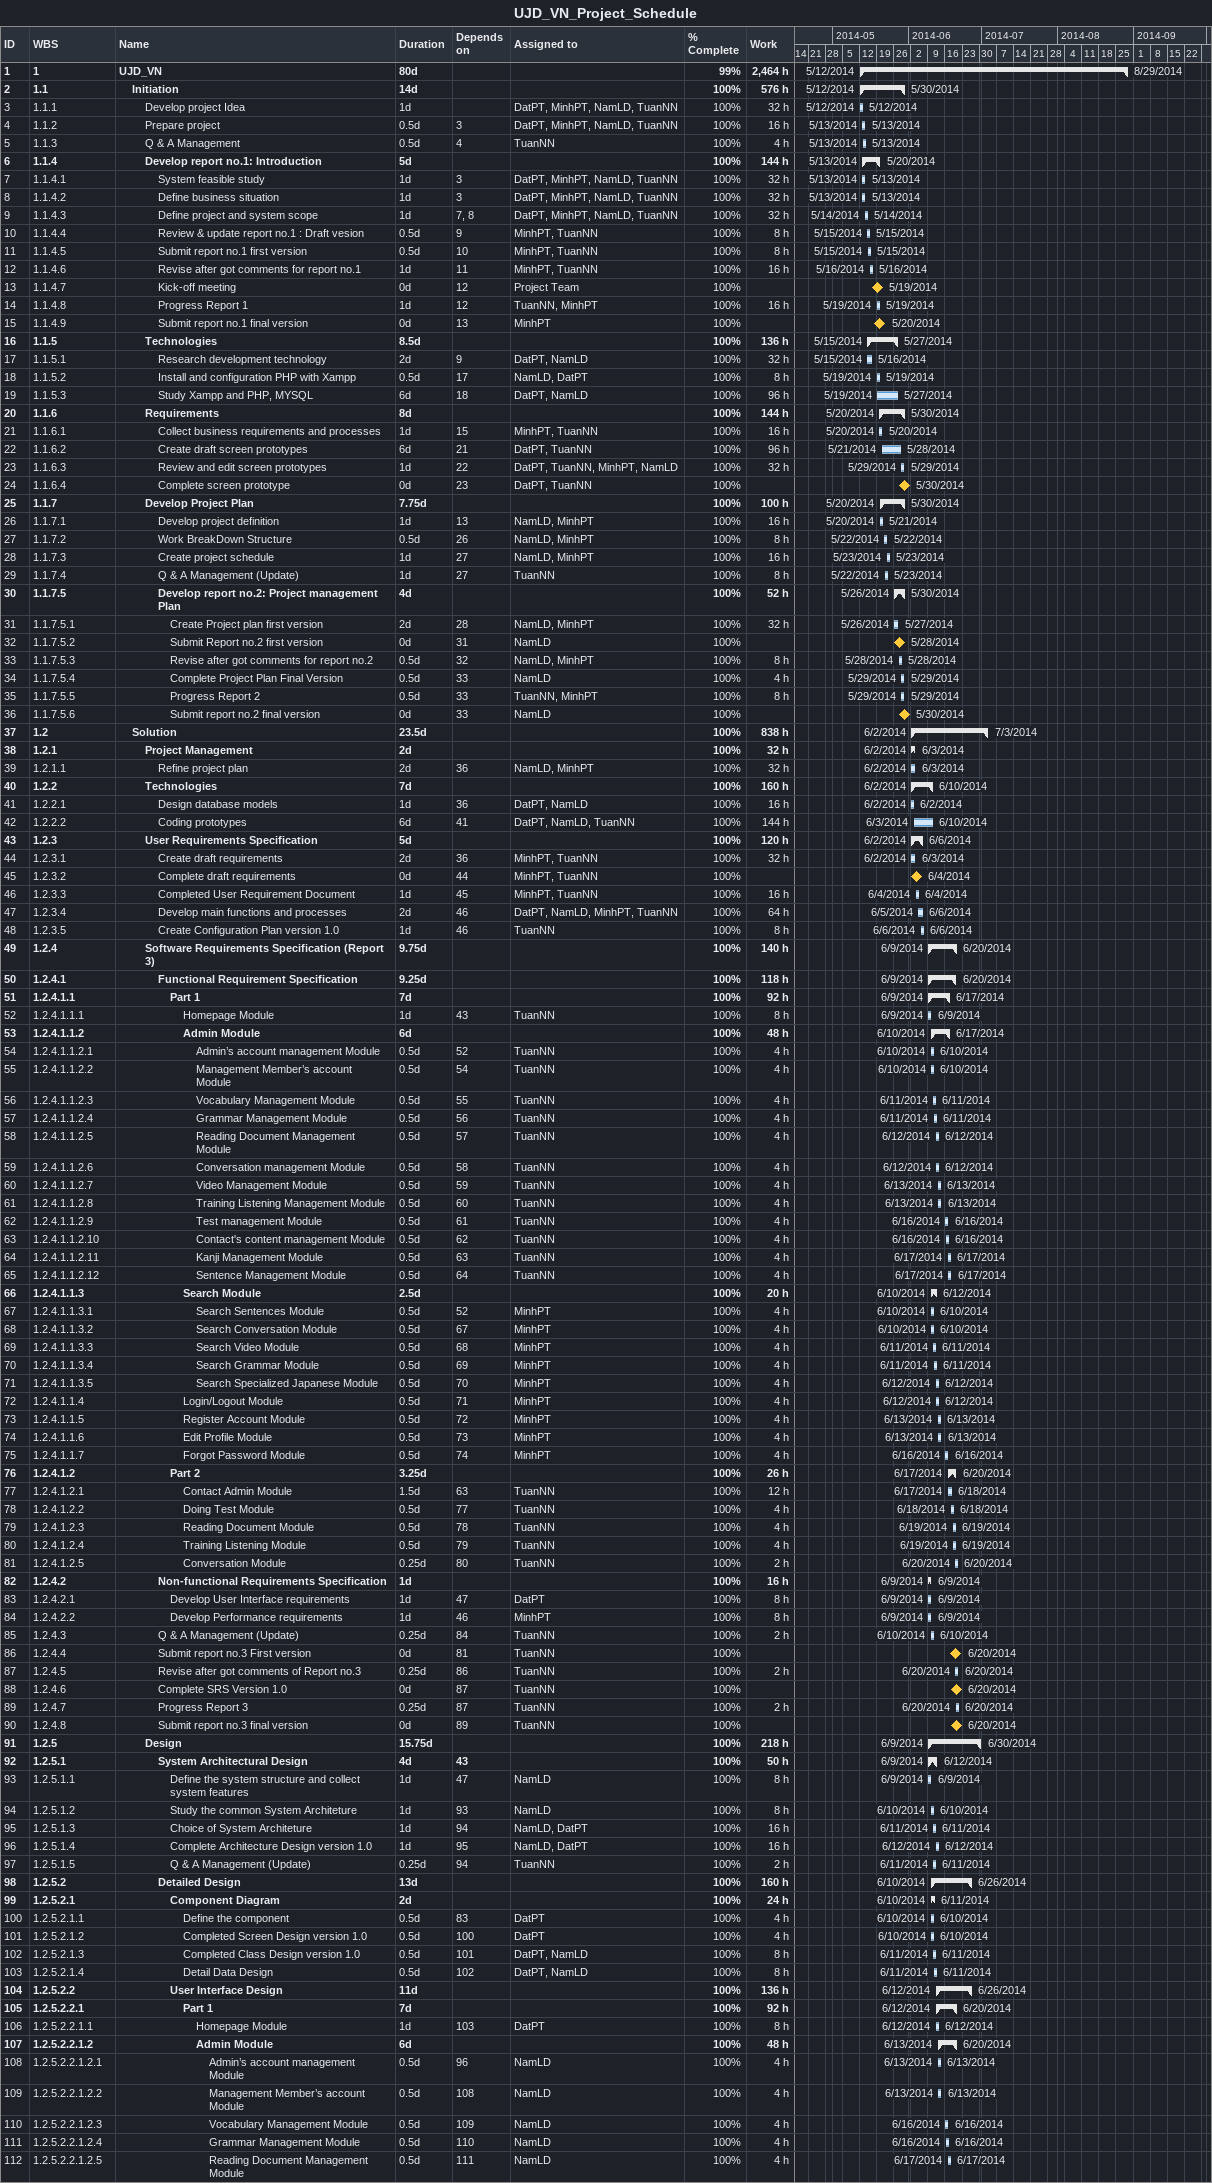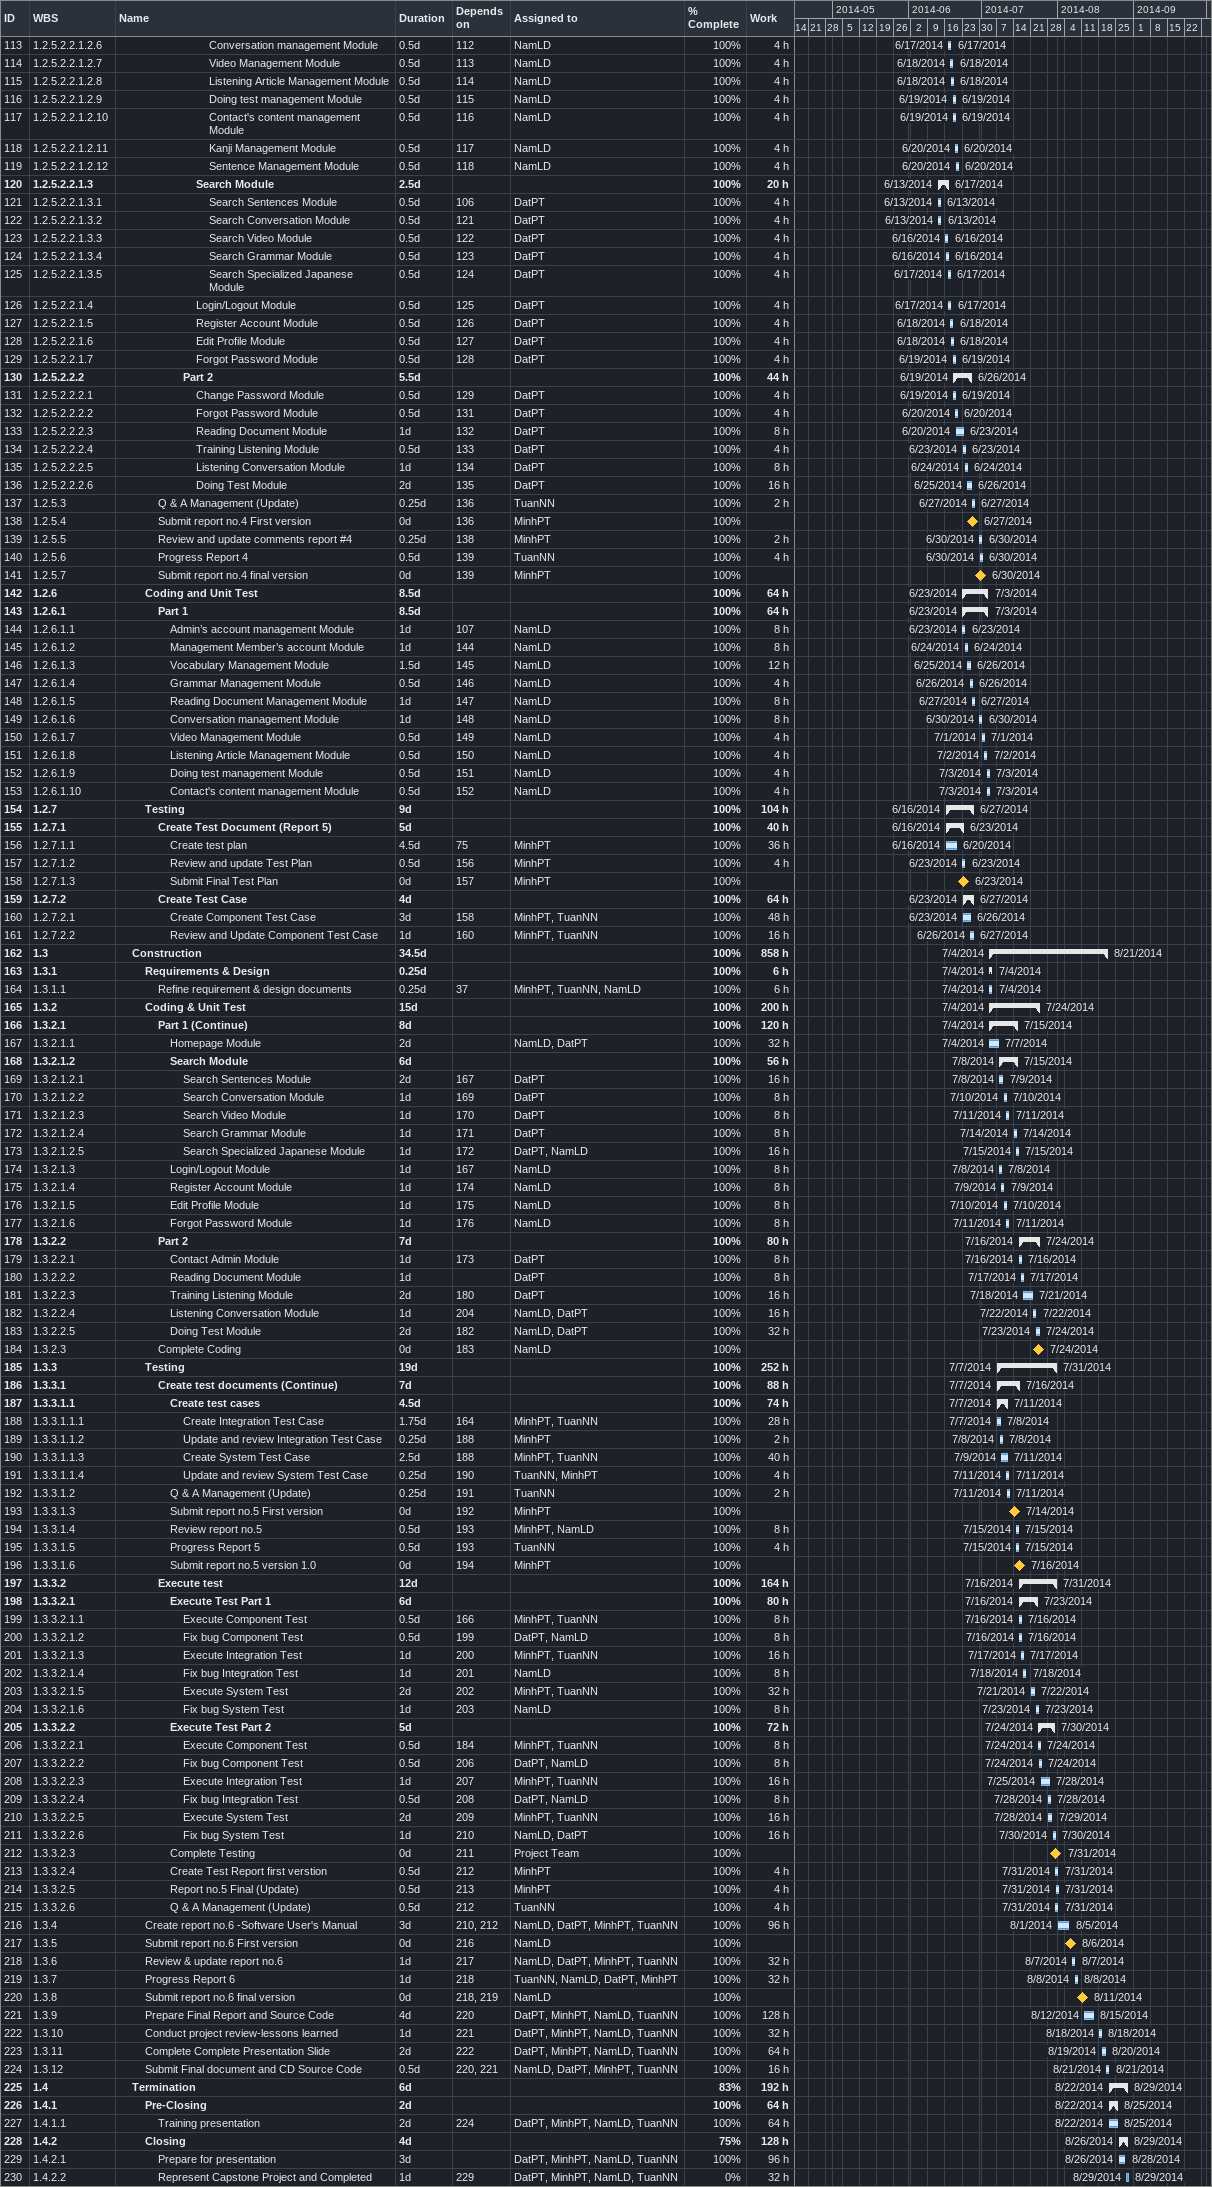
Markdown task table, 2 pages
UJD_VN_Project_Schedule

| ID | WBS | Task | Duration | Start | Finish | Predecessors | Resources | % complete | Work (h) |
|---|---|---|---|---|---|---|---|---|---|
| 1 | 1 | **UJD_VN** | 80d | 2014-05-12 | 2014-08-29 |  |  | 99 | 2464 |
| 2 | 1.1 | **Initiation** | 14d | 2014-05-12 | 2014-05-30 |  |  | 100 | 576 |
| 3 | 1.1.1 | Develop project Idea | 1d | 2014-05-12 | 2014-05-12 |  | DatPT, MinhPT, NamLD, TuanNN | 100 | 32 |
| 4 | 1.1.2 | Prepare project | 0.5d | 2014-05-13 | 2014-05-13 | 3 | DatPT, MinhPT, NamLD, TuanNN | 100 | 16 |
| 5 | 1.1.3 | Q & A Management | 0.5d | 2014-05-13 | 2014-05-13 | 4 | TuanNN | 100 | 4 |
| 6 | 1.1.4 | **Develop report no.1: Introduction** | 5d | 2014-05-13 | 2014-05-20 |  |  | 100 | 144 |
| 7 | 1.1.4.1 | System feasible study | 1d | 2014-05-13 | 2014-05-13 | 3 | DatPT, MinhPT, NamLD, TuanNN | 100 | 32 |
| 8 | 1.1.4.2 | Define business situation | 1d | 2014-05-13 | 2014-05-13 | 3 | DatPT, MinhPT, NamLD, TuanNN | 100 | 32 |
| 9 | 1.1.4.3 | Define project and system scope | 1d | 2014-05-14 | 2014-05-14 | 7, 8 | DatPT, MinhPT, NamLD, TuanNN | 100 | 32 |
| 10 | 1.1.4.4 | Review & update report no.1 : Draft vesion | 0.5d | 2014-05-15 | 2014-05-15 | 9 | MinhPT, TuanNN | 100 | 8 |
| 11 | 1.1.4.5 | Submit report no.1 first version | 0.5d | 2014-05-15 | 2014-05-15 | 10 | MinhPT, TuanNN | 100 | 8 |
| 12 | 1.1.4.6 | Revise after got comments for report no.1 | 1d | 2014-05-16 | 2014-05-16 | 11 | MinhPT, TuanNN | 100 | 16 |
| 13 | 1.1.4.7 | Kick-off meeting | 0d | 2014-05-19 | 2014-05-19 | 12 | Project Team | 100 |  |
| 14 | 1.1.4.8 | Progress Report 1 | 1d | 2014-05-19 | 2014-05-19 | 12 | TuanNN, MinhPT | 100 | 16 |
| 15 | 1.1.4.9 | Submit report no.1 final version | 0d | 2014-05-20 | 2014-05-20 | 13 | MinhPT | 100 |  |
| 16 | 1.1.5 | **Technologies** | 8.5d | 2014-05-15 | 2014-05-27 |  |  | 100 | 136 |
| 17 | 1.1.5.1 | Research development technology | 2d | 2014-05-15 | 2014-05-16 | 9 | DatPT, NamLD | 100 | 32 |
| 18 | 1.1.5.2 | Install and configuration PHP with Xampp | 0.5d | 2014-05-19 | 2014-05-19 | 17 | NamLD, DatPT | 100 | 8 |
| 19 | 1.1.5.3 | Study Xampp and PHP, MYSQL | 6d | 2014-05-19 | 2014-05-27 | 18 | DatPT, NamLD | 100 | 96 |
| 20 | 1.1.6 | **Requirements** | 8d | 2014-05-20 | 2014-05-30 |  |  | 100 | 144 |
| 21 | 1.1.6.1 | Collect business requirements and processes | 1d | 2014-05-20 | 2014-05-20 | 15 | MinhPT, TuanNN | 100 | 16 |
| 22 | 1.1.6.2 | Create draft screen prototypes | 6d | 2014-05-21 | 2014-05-28 | 21 | DatPT, TuanNN | 100 | 96 |
| 23 | 1.1.6.3 | Review and edit screen prototypes | 1d | 2014-05-29 | 2014-05-29 | 22 | DatPT, TuanNN, MinhPT, NamLD | 100 | 32 |
| 24 | 1.1.6.4 | Complete screen prototype | 0d | 2014-05-30 | 2014-05-30 | 23 | DatPT, TuanNN | 100 |  |
| 25 | 1.1.7 | **Develop Project Plan** | 7.75d | 2014-05-20 | 2014-05-30 |  |  | 100 | 100 |
| 26 | 1.1.7.1 | Develop project definition | 1d | 2014-05-20 | 2014-05-21 | 13 | NamLD, MinhPT | 100 | 16 |
| 27 | 1.1.7.2 | Work BreakDown Structure | 0.5d | 2014-05-22 | 2014-05-22 | 26 | NamLD, MinhPT | 100 | 8 |
| 28 | 1.1.7.3 | Create project schedule | 1d | 2014-05-23 | 2014-05-23 | 27 | NamLD, MinhPT | 100 | 16 |
| 29 | 1.1.7.4 | Q & A Management (Update) | 1d | 2014-05-22 | 2014-05-23 | 27 | TuanNN | 100 | 8 |
| 30 | 1.1.7.5 | **Develop report no.2: Project management Plan** | 4d | 2014-05-26 | 2014-05-30 |  |  | 100 | 52 |
| 31 | 1.1.7.5.1 | Create Project plan first version | 2d | 2014-05-26 | 2014-05-27 | 28 | NamLD, MinhPT | 100 | 32 |
| 32 | 1.1.7.5.2 | Submit Report no.2 first version | 0d | 2014-05-28 | 2014-05-28 | 31 | NamLD | 100 |  |
| 33 | 1.1.7.5.3 | Revise after got comments for report no.2 | 0.5d | 2014-05-28 | 2014-05-28 | 32 | NamLD, MinhPT | 100 | 8 |
| 34 | 1.1.7.5.4 | Complete Project Plan Final Version | 0.5d | 2014-05-29 | 2014-05-29 | 33 | NamLD | 100 | 4 |
| 35 | 1.1.7.5.5 | Progress Report 2 | 0.5d | 2014-05-29 | 2014-05-29 | 33 | TuanNN, MinhPT | 100 | 8 |
| 36 | 1.1.7.5.6 | Submit report no.2 final version | 0d | 2014-05-30 | 2014-05-30 | 33 | NamLD | 100 |  |
| 37 | 1.2 | **Solution** | 23.5d | 2014-06-02 | 2014-07-03 |  |  | 100 | 838 |
| 38 | 1.2.1 | **Project Management** | 2d | 2014-06-02 | 2014-06-03 |  |  | 100 | 32 |
| 39 | 1.2.1.1 | Refine project plan | 2d | 2014-06-02 | 2014-06-03 | 36 | NamLD, MinhPT | 100 | 32 |
| 40 | 1.2.2 | **Technologies** | 7d | 2014-06-02 | 2014-06-10 |  |  | 100 | 160 |
| 41 | 1.2.2.1 | Design database models | 1d | 2014-06-02 | 2014-06-02 | 36 | DatPT, NamLD | 100 | 16 |
| 42 | 1.2.2.2 | Coding prototypes | 6d | 2014-06-03 | 2014-06-10 | 41 | DatPT, NamLD, TuanNN | 100 | 144 |
| 43 | 1.2.3 | **User Requirements Specification** | 5d | 2014-06-02 | 2014-06-06 |  |  | 100 | 120 |
| 44 | 1.2.3.1 | Create draft requirements | 2d | 2014-06-02 | 2014-06-03 | 36 | MinhPT, TuanNN | 100 | 32 |
| 45 | 1.2.3.2 | Complete draft requirements | 0d | 2014-06-04 | 2014-06-04 | 44 | MinhPT, TuanNN | 100 |  |
| 46 | 1.2.3.3 | Completed User Requirement Document | 1d | 2014-06-04 | 2014-06-04 | 45 | MinhPT, TuanNN | 100 | 16 |
| 47 | 1.2.3.4 | Develop main functions and processes | 2d | 2014-06-05 | 2014-06-06 | 46 | DatPT, NamLD, MinhPT, TuanNN | 100 | 64 |
| 48 | 1.2.3.5 | Create Configuration Plan version 1.0 | 1d | 2014-06-06 | 2014-06-06 | 46 | TuanNN | 100 | 8 |
| 49 | 1.2.4 | **Software Requirements Specification (Report 3)** | 9.75d | 2014-06-09 | 2014-06-20 |  |  | 100 | 140 |
| 50 | 1.2.4.1 | **Functional Requirement Specification** | 9.25d | 2014-06-09 | 2014-06-20 |  |  | 100 | 118 |
| 51 | 1.2.4.1.1 | **Part 1** | 7d | 2014-06-09 | 2014-06-17 |  |  | 100 | 92 |
| 52 | 1.2.4.1.1.1 | Homepage Module | 1d | 2014-06-09 | 2014-06-09 | 43 | TuanNN | 100 | 8 |
| 53 | 1.2.4.1.1.2 | **Admin Module** | 6d | 2014-06-10 | 2014-06-17 |  |  | 100 | 48 |
| 54 | 1.2.4.1.1.2.1 | Admin’s account management Module | 0.5d | 2014-06-10 | 2014-06-10 | 52 | TuanNN | 100 | 4 |
| 55 | 1.2.4.1.1.2.2 | Management Member’s account Module | 0.5d | 2014-06-10 | 2014-06-10 | 54 | TuanNN | 100 | 4 |
| 56 | 1.2.4.1.1.2.3 | Vocabulary Management Module | 0.5d | 2014-06-11 | 2014-06-11 | 55 | TuanNN | 100 | 4 |
| 57 | 1.2.4.1.1.2.4 | Grammar Management Module | 0.5d | 2014-06-11 | 2014-06-11 | 56 | TuanNN | 100 | 4 |
| 58 | 1.2.4.1.1.2.5 | Reading Document Management Module | 0.5d | 2014-06-12 | 2014-06-12 | 57 | TuanNN | 100 | 4 |
| 59 | 1.2.4.1.1.2.6 | Conversation management Module | 0.5d | 2014-06-12 | 2014-06-12 | 58 | TuanNN | 100 | 4 |
| 60 | 1.2.4.1.1.2.7 | Video Management Module | 0.5d | 2014-06-13 | 2014-06-13 | 59 | TuanNN | 100 | 4 |
| 61 | 1.2.4.1.1.2.8 | Training Listening Management Module | 0.5d | 2014-06-13 | 2014-06-13 | 60 | TuanNN | 100 | 4 |
| 62 | 1.2.4.1.1.2.9 | Test management Module | 0.5d | 2014-06-16 | 2014-06-16 | 61 | TuanNN | 100 | 4 |
| 63 | 1.2.4.1.1.2.10 | Contact's content management Module | 0.5d | 2014-06-16 | 2014-06-16 | 62 | TuanNN | 100 | 4 |
| 64 | 1.2.4.1.1.2.11 | Kanji Management Module | 0.5d | 2014-06-17 | 2014-06-17 | 63 | TuanNN | 100 | 4 |
| 65 | 1.2.4.1.1.2.12 | Sentence Management Module | 0.5d | 2014-06-17 | 2014-06-17 | 64 | TuanNN | 100 | 4 |
| 66 | 1.2.4.1.1.3 | **Search Module** | 2.5d | 2014-06-10 | 2014-06-12 |  |  | 100 | 20 |
| 67 | 1.2.4.1.1.3.1 | Search Sentences Module | 0.5d | 2014-06-10 | 2014-06-10 | 52 | MinhPT | 100 | 4 |
| 68 | 1.2.4.1.1.3.2 | Search Conversation Module | 0.5d | 2014-06-10 | 2014-06-10 | 67 | MinhPT | 100 | 4 |
| 69 | 1.2.4.1.1.3.3 | Search Video Module | 0.5d | 2014-06-11 | 2014-06-11 | 68 | MinhPT | 100 | 4 |
| 70 | 1.2.4.1.1.3.4 | Search Grammar Module | 0.5d | 2014-06-11 | 2014-06-11 | 69 | MinhPT | 100 | 4 |
| 71 | 1.2.4.1.1.3.5 | Search Specialized Japanese Module | 0.5d | 2014-06-12 | 2014-06-12 | 70 | MinhPT | 100 | 4 |
| 72 | 1.2.4.1.1.4 | Login/Logout Module | 0.5d | 2014-06-12 | 2014-06-12 | 71 | MinhPT | 100 | 4 |
| 73 | 1.2.4.1.1.5 | Register Account Module | 0.5d | 2014-06-13 | 2014-06-13 | 72 | MinhPT | 100 | 4 |
| 74 | 1.2.4.1.1.6 | Edit Profile Module | 0.5d | 2014-06-13 | 2014-06-13 | 73 | MinhPT | 100 | 4 |
| 75 | 1.2.4.1.1.7 | Forgot Password Module | 0.5d | 2014-06-16 | 2014-06-16 | 74 | MinhPT | 100 | 4 |
| 76 | 1.2.4.1.2 | **Part 2** | 3.25d | 2014-06-17 | 2014-06-20 |  |  | 100 | 26 |
| 77 | 1.2.4.1.2.1 | Contact Admin Module | 1.5d | 2014-06-17 | 2014-06-18 | 63 | TuanNN | 100 | 12 |
| 78 | 1.2.4.1.2.2 | Doing Test Module | 0.5d | 2014-06-18 | 2014-06-18 | 77 | TuanNN | 100 | 4 |
| 79 | 1.2.4.1.2.3 | Reading Document Module | 0.5d | 2014-06-19 | 2014-06-19 | 78 | TuanNN | 100 | 4 |
| 80 | 1.2.4.1.2.4 | Training Listening Module | 0.5d | 2014-06-19 | 2014-06-19 | 79 | TuanNN | 100 | 4 |
| 81 | 1.2.4.1.2.5 | Conversation Module | 0.25d | 2014-06-20 | 2014-06-20 | 80 | TuanNN | 100 | 2 |
| 82 | 1.2.4.2 | **Non-functional Requirements Specification** | 1d | 2014-06-09 | 2014-06-09 |  |  | 100 | 16 |
| 83 | 1.2.4.2.1 | Develop User Interface requirements | 1d | 2014-06-09 | 2014-06-09 | 47 | DatPT | 100 | 8 |
| 84 | 1.2.4.2.2 | Develop Performance requirements | 1d | 2014-06-09 | 2014-06-09 | 46 | MinhPT | 100 | 8 |
| 85 | 1.2.4.3 | Q & A Management (Update) | 0.25d | 2014-06-10 | 2014-06-10 | 84 | TuanNN | 100 | 2 |
| 86 | 1.2.4.4 | Submit report no.3 First version | 0d | 2014-06-20 | 2014-06-20 | 81 | TuanNN | 100 |  |
| 87 | 1.2.4.5 | Revise after got comments of Report no.3 | 0.25d | 2014-06-20 | 2014-06-20 | 86 | TuanNN | 100 | 2 |
| 88 | 1.2.4.6 | Complete SRS Version 1.0 | 0d | 2014-06-20 | 2014-06-20 | 87 | TuanNN | 100 |  |
| 89 | 1.2.4.7 | Progress Report 3 | 0.25d | 2014-06-20 | 2014-06-20 | 87 | TuanNN | 100 | 2 |
| 90 | 1.2.4.8 | Submit report no.3 final version | 0d | 2014-06-20 | 2014-06-20 | 89 | TuanNN | 100 |  |
| 91 | 1.2.5 | **Design** | 15.75d | 2014-06-09 | 2014-06-30 |  |  | 100 | 218 |
| 92 | 1.2.5.1 | **System Architectural Design** | 4d | 2014-06-09 | 2014-06-12 | 43 |  | 100 | 50 |
| 93 | 1.2.5.1.1 | Define the system structure and collect system features | 1d | 2014-06-09 | 2014-06-09 | 47 | NamLD | 100 | 8 |
| 94 | 1.2.5.1.2 | Study the common System Architeture | 1d | 2014-06-10 | 2014-06-10 | 93 | NamLD | 100 | 8 |
| 95 | 1.2.5.1.3 | Choice of System Architeture | 1d | 2014-06-11 | 2014-06-11 | 94 | NamLD, DatPT | 100 | 16 |
| 96 | 1.2.5.1.4 | Complete Architecture Design version 1.0 | 1d | 2014-06-12 | 2014-06-12 | 95 | NamLD, DatPT | 100 | 16 |
| 97 | 1.2.5.1.5 | Q & A Management (Update) | 0.25d | 2014-06-11 | 2014-06-11 | 94 | TuanNN | 100 | 2 |
| 98 | 1.2.5.2 | **Detailed Design** | 13d | 2014-06-10 | 2014-06-26 |  |  | 100 | 160 |
| 99 | 1.2.5.2.1 | **Component Diagram** | 2d | 2014-06-10 | 2014-06-11 |  |  | 100 | 24 |
| 100 | 1.2.5.2.1.1 | Define the component | 0.5d | 2014-06-10 | 2014-06-10 | 83 | DatPT | 100 | 4 |
| 101 | 1.2.5.2.1.2 | Completed Screen Design version 1.0 | 0.5d | 2014-06-10 | 2014-06-10 | 100 | DatPT | 100 | 4 |
| 102 | 1.2.5.2.1.3 | Completed Class Design version 1.0 | 0.5d | 2014-06-11 | 2014-06-11 | 101 | DatPT, NamLD | 100 | 8 |
| 103 | 1.2.5.2.1.4 | Detail Data Design | 0.5d | 2014-06-11 | 2014-06-11 | 102 | DatPT, NamLD | 100 | 8 |
| 104 | 1.2.5.2.2 | **User Interface Design** | 11d | 2014-06-12 | 2014-06-26 |  |  | 100 | 136 |
| 105 | 1.2.5.2.2.1 | **Part 1** | 7d | 2014-06-12 | 2014-06-20 |  |  | 100 | 92 |
| 106 | 1.2.5.2.2.1.1 | Homepage Module | 1d | 2014-06-12 | 2014-06-12 | 103 | DatPT | 100 | 8 |
| 107 | 1.2.5.2.2.1.2 | **Admin Module** | 6d | 2014-06-13 | 2014-06-20 |  |  | 100 | 48 |
| 108 | 1.2.5.2.2.1.2.1 | Admin’s account management Module | 0.5d | 2014-06-13 | 2014-06-13 | 96 | NamLD | 100 | 4 |
| 109 | 1.2.5.2.2.1.2.2 | Management Member’s account Module | 0.5d | 2014-06-13 | 2014-06-13 | 108 | NamLD | 100 | 4 |
| 110 | 1.2.5.2.2.1.2.3 | Vocabulary Management Module | 0.5d | 2014-06-16 | 2014-06-16 | 109 | NamLD | 100 | 4 |
| 111 | 1.2.5.2.2.1.2.4 | Grammar Management Module | 0.5d | 2014-06-16 | 2014-06-16 | 110 | NamLD | 100 | 4 |
| 112 | 1.2.5.2.2.1.2.5 | Reading Document Management Module | 0.5d | 2014-06-17 | 2014-06-17 | 111 | NamLD | 100 | 4 |
| 113 | 1.2.5.2.2.1.2.6 | Conversation management Module | 0.5d | 2014-06-17 | 2014-06-17 | 112 | NamLD | 100 | 4 |
| 114 | 1.2.5.2.2.1.2.7 | Video Management Module | 0.5d | 2014-06-18 | 2014-06-18 | 113 | NamLD | 100 | 4 |
| 115 | 1.2.5.2.2.1.2.8 | Listening Article Management Module | 0.5d | 2014-06-18 | 2014-06-18 | 114 | NamLD | 100 | 4 |
| 116 | 1.2.5.2.2.1.2.9 | Doing test management Module | 0.5d | 2014-06-19 | 2014-06-19 | 115 | NamLD | 100 | 4 |
| 117 | 1.2.5.2.2.1.2.10 | Contact's content management Module | 0.5d | 2014-06-19 | 2014-06-19 | 116 | NamLD | 100 | 4 |
| 118 | 1.2.5.2.2.1.2.11 | Kanji Management Module | 0.5d | 2014-06-20 | 2014-06-20 | 117 | NamLD | 100 | 4 |
| 119 | 1.2.5.2.2.1.2.12 | Sentence Management Module | 0.5d | 2014-06-20 | 2014-06-20 | 118 | NamLD | 100 | 4 |
| 120 | 1.2.5.2.2.1.3 | **Search Module** | 2.5d | 2014-06-13 | 2014-06-17 |  |  | 100 | 20 |
| 121 | 1.2.5.2.2.1.3.1 | Search Sentences Module | 0.5d | 2014-06-13 | 2014-06-13 | 106 | DatPT | 100 | 4 |
| 122 | 1.2.5.2.2.1.3.2 | Search Conversation Module | 0.5d | 2014-06-13 | 2014-06-13 | 121 | DatPT | 100 | 4 |
| 123 | 1.2.5.2.2.1.3.3 | Search Video Module | 0.5d | 2014-06-16 | 2014-06-16 | 122 | DatPT | 100 | 4 |
| 124 | 1.2.5.2.2.1.3.4 | Search Grammar Module | 0.5d | 2014-06-16 | 2014-06-16 | 123 | DatPT | 100 | 4 |
| 125 | 1.2.5.2.2.1.3.5 | Search Specialized Japanese Module | 0.5d | 2014-06-17 | 2014-06-17 | 124 | DatPT | 100 | 4 |
| 126 | 1.2.5.2.2.1.4 | Login/Logout Module | 0.5d | 2014-06-17 | 2014-06-17 | 125 | DatPT | 100 | 4 |
| 127 | 1.2.5.2.2.1.5 | Register Account Module | 0.5d | 2014-06-18 | 2014-06-18 | 126 | DatPT | 100 | 4 |
| 128 | 1.2.5.2.2.1.6 | Edit Profile Module | 0.5d | 2014-06-18 | 2014-06-18 | 127 | DatPT | 100 | 4 |
| 129 | 1.2.5.2.2.1.7 | Forgot Password Module | 0.5d | 2014-06-19 | 2014-06-19 | 128 | DatPT | 100 | 4 |
| 130 | 1.2.5.2.2.2 | **Part 2** | 5.5d | 2014-06-19 | 2014-06-26 |  |  | 100 | 44 |
| 131 | 1.2.5.2.2.2.1 | Change Password Module | 0.5d | 2014-06-19 | 2014-06-19 | 129 | DatPT | 100 | 4 |
| 132 | 1.2.5.2.2.2.2 | Forgot Password Module | 0.5d | 2014-06-20 | 2014-06-20 | 131 | DatPT | 100 | 4 |
| 133 | 1.2.5.2.2.2.3 | Reading Document Module | 1d | 2014-06-20 | 2014-06-23 | 132 | DatPT | 100 | 8 |
| 134 | 1.2.5.2.2.2.4 | Training Listening Module | 0.5d | 2014-06-23 | 2014-06-23 | 133 | DatPT | 100 | 4 |
| 135 | 1.2.5.2.2.2.5 | Listening Conversation Module | 1d | 2014-06-24 | 2014-06-24 | 134 | DatPT | 100 | 8 |
| 136 | 1.2.5.2.2.2.6 | Doing Test Module | 2d | 2014-06-25 | 2014-06-26 | 135 | DatPT | 100 | 16 |
| 137 | 1.2.5.3 | Q & A Management (Update) | 0.25d | 2014-06-27 | 2014-06-27 | 136 | TuanNN | 100 | 2 |
| 138 | 1.2.5.4 | Submit report no.4 First version | 0d | 2014-06-27 | 2014-06-27 | 136 | MinhPT | 100 |  |
| 139 | 1.2.5.5 | Review and update comments report #4 | 0.25d | 2014-06-30 | 2014-06-30 | 138 | MinhPT | 100 | 2 |
| 140 | 1.2.5.6 | Progress Report 4 | 0.5d | 2014-06-30 | 2014-06-30 | 139 | TuanNN | 100 | 4 |
| 141 | 1.2.5.7 | Submit report no.4 final version | 0d | 2014-06-30 | 2014-06-30 | 139 | MinhPT | 100 |  |
| 142 | 1.2.6 | **Coding and Unit Test** | 8.5d | 2014-06-23 | 2014-07-03 |  |  | 100 | 64 |
| 143 | 1.2.6.1 | **Part 1** | 8.5d | 2014-06-23 | 2014-07-03 |  |  | 100 | 64 |
| 144 | 1.2.6.1.1 | Admin’s account management Module | 1d | 2014-06-23 | 2014-06-23 | 107 | NamLD | 100 | 8 |
| 145 | 1.2.6.1.2 | Management Member’s account Module | 1d | 2014-06-24 | 2014-06-24 | 144 | NamLD | 100 | 8 |
| 146 | 1.2.6.1.3 | Vocabulary Management Module | 1.5d | 2014-06-25 | 2014-06-26 | 145 | NamLD | 100 | 12 |
| 147 | 1.2.6.1.4 | Grammar Management Module | 0.5d | 2014-06-26 | 2014-06-26 | 146 | NamLD | 100 | 4 |
| 148 | 1.2.6.1.5 | Reading Document Management Module | 1d | 2014-06-27 | 2014-06-27 | 147 | NamLD | 100 | 8 |
| 149 | 1.2.6.1.6 | Conversation management Module | 1d | 2014-06-30 | 2014-06-30 | 148 | NamLD | 100 | 8 |
| 150 | 1.2.6.1.7 | Video Management Module | 0.5d | 2014-07-01 | 2014-07-01 | 149 | NamLD | 100 | 4 |
| 151 | 1.2.6.1.8 | Listening Article Management Module | 0.5d | 2014-07-02 | 2014-07-02 | 150 | NamLD | 100 | 4 |
| 152 | 1.2.6.1.9 | Doing test management Module | 0.5d | 2014-07-03 | 2014-07-03 | 151 | NamLD | 100 | 4 |
| 153 | 1.2.6.1.10 | Contact's content management Module | 0.5d | 2014-07-03 | 2014-07-03 | 152 | NamLD | 100 | 4 |
| 154 | 1.2.7 | **Testing** | 9d | 2014-06-16 | 2014-06-27 |  |  | 100 | 104 |
| 155 | 1.2.7.1 | **Create Test Document (Report 5)** | 5d | 2014-06-16 | 2014-06-23 |  |  | 100 | 40 |
| 156 | 1.2.7.1.1 | Create test plan | 4.5d | 2014-06-16 | 2014-06-20 | 75 | MinhPT | 100 | 36 |
| 157 | 1.2.7.1.2 | Review and update Test Plan | 0.5d | 2014-06-23 | 2014-06-23 | 156 | MinhPT | 100 | 4 |
| 158 | 1.2.7.1.3 | Submit Final Test Plan | 0d | 2014-06-23 | 2014-06-23 | 157 | MinhPT | 100 |  |
| 159 | 1.2.7.2 | **Create Test Case** | 4d | 2014-06-23 | 2014-06-27 |  |  | 100 | 64 |
| 160 | 1.2.7.2.1 | Create Component Test Case | 3d | 2014-06-23 | 2014-06-26 | 158 | MinhPT, TuanNN | 100 | 48 |
| 161 | 1.2.7.2.2 | Review and Update Component Test Case | 1d | 2014-06-26 | 2014-06-27 | 160 | MinhPT, TuanNN | 100 | 16 |
| 162 | 1.3 | **Construction** | 34.5d | 2014-07-04 | 2014-08-21 |  |  | 100 | 858 |
| 163 | 1.3.1 | **Requirements & Design** | 0.25d | 2014-07-04 | 2014-07-04 |  |  | 100 | 6 |
| 164 | 1.3.1.1 | Refine requirement & design documents | 0.25d | 2014-07-04 | 2014-07-04 | 37 | MinhPT, TuanNN, NamLD | 100 | 6 |
| 165 | 1.3.2 | **Coding & Unit Test** | 15d | 2014-07-04 | 2014-07-24 |  |  | 100 | 200 |
| 166 | 1.3.2.1 | **Part 1 (Continue)** | 8d | 2014-07-04 | 2014-07-15 |  |  | 100 | 120 |
| 167 | 1.3.2.1.1 | Homepage Module | 2d | 2014-07-04 | 2014-07-07 |  | NamLD, DatPT | 100 | 32 |
| 168 | 1.3.2.1.2 | **Search Module** | 6d | 2014-07-08 | 2014-07-15 |  |  | 100 | 56 |
| 169 | 1.3.2.1.2.1 | Search Sentences Module | 2d | 2014-07-08 | 2014-07-09 | 167 | DatPT | 100 | 16 |
| 170 | 1.3.2.1.2.2 | Search Conversation Module | 1d | 2014-07-10 | 2014-07-10 | 169 | DatPT | 100 | 8 |
| 171 | 1.3.2.1.2.3 | Search Video Module | 1d | 2014-07-11 | 2014-07-11 | 170 | DatPT | 100 | 8 |
| 172 | 1.3.2.1.2.4 | Search Grammar Module | 1d | 2014-07-14 | 2014-07-14 | 171 | DatPT | 100 | 8 |
| 173 | 1.3.2.1.2.5 | Search Specialized Japanese Module | 1d | 2014-07-15 | 2014-07-15 | 172 | DatPT, NamLD | 100 | 16 |
| 174 | 1.3.2.1.3 | Login/Logout Module | 1d | 2014-07-08 | 2014-07-08 | 167 | NamLD | 100 | 8 |
| 175 | 1.3.2.1.4 | Register Account Module | 1d | 2014-07-09 | 2014-07-09 | 174 | NamLD | 100 | 8 |
| 176 | 1.3.2.1.5 | Edit Profile Module | 1d | 2014-07-10 | 2014-07-10 | 175 | NamLD | 100 | 8 |
| 177 | 1.3.2.1.6 | Forgot Password Module | 1d | 2014-07-11 | 2014-07-11 | 176 | NamLD | 100 | 8 |
| 178 | 1.3.2.2 | **Part 2** | 7d | 2014-07-16 | 2014-07-24 |  |  | 100 | 80 |
| 179 | 1.3.2.2.1 | Contact Admin Module | 1d | 2014-07-16 | 2014-07-16 | 173 | DatPT | 100 | 8 |
| 180 | 1.3.2.2.2 | Reading Document Module | 1d | 2014-07-17 | 2014-07-17 |  | DatPT | 100 | 8 |
| 181 | 1.3.2.2.3 | Training Listening Module | 2d | 2014-07-18 | 2014-07-21 | 180 | DatPT | 100 | 16 |
| 182 | 1.3.2.2.4 | Listening Conversation Module | 1d | 2014-07-22 | 2014-07-22 | 204 | NamLD, DatPT | 100 | 16 |
| 183 | 1.3.2.2.5 | Doing Test Module | 2d | 2014-07-23 | 2014-07-24 | 182 | NamLD, DatPT | 100 | 32 |
| 184 | 1.3.2.3 | Complete Coding | 0d | 2014-07-24 | 2014-07-24 | 183 | NamLD | 100 |  |
| 185 | 1.3.3 | **Testing** | 19d | 2014-07-07 | 2014-07-31 |  |  | 100 | 252 |
| 186 | 1.3.3.1 | **Create test documents (Continue)** | 7d | 2014-07-07 | 2014-07-16 |  |  | 100 | 88 |
| 187 | 1.3.3.1.1 | **Create test cases** | 4.5d | 2014-07-07 | 2014-07-11 |  |  | 100 | 74 |
| 188 | 1.3.3.1.1.1 | Create Integration Test Case | 1.75d | 2014-07-07 | 2014-07-08 | 164 | MinhPT, TuanNN | 100 | 28 |
| 189 | 1.3.3.1.1.2 | Update and review Integration Test Case | 0.25d | 2014-07-08 | 2014-07-08 | 188 | MinhPT | 100 | 2 |
| 190 | 1.3.3.1.1.3 | Create System Test Case | 2.5d | 2014-07-09 | 2014-07-11 | 188 | MinhPT, TuanNN | 100 | 40 |
| 191 | 1.3.3.1.1.4 | Update and review System Test Case | 0.25d | 2014-07-11 | 2014-07-11 | 190 | TuanNN, MinhPT | 100 | 4 |
| 192 | 1.3.3.1.2 | Q & A Management (Update) | 0.25d | 2014-07-11 | 2014-07-11 | 191 | TuanNN | 100 | 2 |
| 193 | 1.3.3.1.3 | Submit report no.5 First version | 0d | 2014-07-14 | 2014-07-14 | 192 | MinhPT | 100 |  |
| 194 | 1.3.3.1.4 | Review report no.5 | 0.5d | 2014-07-15 | 2014-07-15 | 193 | MinhPT, NamLD | 100 | 8 |
| 195 | 1.3.3.1.5 | Progress Report 5 | 0.5d | 2014-07-15 | 2014-07-15 | 193 | TuanNN | 100 | 4 |
| 196 | 1.3.3.1.6 | Submit report no.5 version 1.0 | 0d | 2014-07-16 | 2014-07-16 | 194 | MinhPT | 100 |  |
| 197 | 1.3.3.2 | **Execute test** | 12d | 2014-07-16 | 2014-07-31 |  |  | 100 | 164 |
| 198 | 1.3.3.2.1 | **Execute Test Part 1** | 6d | 2014-07-16 | 2014-07-23 |  |  | 100 | 80 |
| 199 | 1.3.3.2.1.1 | Execute Component Test | 0.5d | 2014-07-16 | 2014-07-16 | 166 | MinhPT, TuanNN | 100 | 8 |
| 200 | 1.3.3.2.1.2 | Fix bug Component Test | 0.5d | 2014-07-16 | 2014-07-16 | 199 | DatPT, NamLD | 100 | 8 |
| 201 | 1.3.3.2.1.3 | Execute Integration Test | 1d | 2014-07-17 | 2014-07-17 | 200 | MinhPT, TuanNN | 100 | 16 |
| 202 | 1.3.3.2.1.4 | Fix bug Integration Test | 1d | 2014-07-18 | 2014-07-18 | 201 | NamLD | 100 | 8 |
| 203 | 1.3.3.2.1.5 | Execute System Test | 2d | 2014-07-21 | 2014-07-22 | 202 | MinhPT, TuanNN | 100 | 32 |
| 204 | 1.3.3.2.1.6 | Fix bug System Test | 1d | 2014-07-23 | 2014-07-23 | 203 | NamLD | 100 | 8 |
| 205 | 1.3.3.2.2 | **Execute Test Part 2** | 5d | 2014-07-24 | 2014-07-30 |  |  | 100 | 72 |
| 206 | 1.3.3.2.2.1 | Execute Component Test | 0.5d | 2014-07-24 | 2014-07-24 | 184 | MinhPT, TuanNN | 100 | 8 |
| 207 | 1.3.3.2.2.2 | Fix bug Component Test | 0.5d | 2014-07-24 | 2014-07-24 | 206 | DatPT, NamLD | 100 | 8 |
| 208 | 1.3.3.2.2.3 | Execute Integration Test | 1d | 2014-07-25 | 2014-07-28 | 207 | MinhPT, TuanNN | 100 | 16 |
| 209 | 1.3.3.2.2.4 | Fix bug Integration Test | 0.5d | 2014-07-28 | 2014-07-28 | 208 | DatPT, NamLD | 100 | 8 |
| 210 | 1.3.3.2.2.5 | Execute System Test | 2d | 2014-07-28 | 2014-07-29 | 209 | MinhPT, TuanNN | 100 | 16 |
| 211 | 1.3.3.2.2.6 | Fix bug System Test | 1d | 2014-07-30 | 2014-07-30 | 210 | NamLD, DatPT | 100 | 16 |
| 212 | 1.3.3.2.3 | Complete Testing | 0d | 2014-07-31 | 2014-07-31 | 211 | Project Team | 100 |  |
| 213 | 1.3.3.2.4 | Create Test Report first verstion | 0.5d | 2014-07-31 | 2014-07-31 | 212 | MinhPT | 100 | 4 |
| 214 | 1.3.3.2.5 | Report no.5 Final (Update) | 0.5d | 2014-07-31 | 2014-07-31 | 213 | MinhPT | 100 | 4 |
| 215 | 1.3.3.2.6 | Q & A Management (Update) | 0.5d | 2014-07-31 | 2014-07-31 | 212 | TuanNN | 100 | 4 |
| 216 | 1.3.4 | Create report no.6 -Software User's Manual | 3d | 2014-08-01 | 2014-08-05 | 210, 212 | NamLD, DatPT, MinhPT, TuanNN | 100 | 96 |
| 217 | 1.3.5 | Submit report no.6 First version | 0d | 2014-08-06 | 2014-08-06 | 216 | NamLD | 100 |  |
| 218 | 1.3.6 | Review & update report no.6 | 1d | 2014-08-07 | 2014-08-07 | 217 | NamLD, DatPT, MinhPT, TuanNN | 100 | 32 |
| 219 | 1.3.7 | Progress Report 6 | 1d | 2014-08-08 | 2014-08-08 | 218 | TuanNN, NamLD, DatPT, MinhPT | 100 | 32 |
| 220 | 1.3.8 | Submit report no.6 final version | 0d | 2014-08-11 | 2014-08-11 | 218, 219 | NamLD | 100 |  |
| 221 | 1.3.9 | Prepare Final Report and Source Code | 4d | 2014-08-12 | 2014-08-15 | 220 | DatPT, MinhPT, NamLD, TuanNN | 100 | 128 |
| 222 | 1.3.10 | Conduct project review-lessons learned | 1d | 2014-08-18 | 2014-08-18 | 221 | DatPT, MinhPT, NamLD, TuanNN | 100 | 32 |
| 223 | 1.3.11 | Complete Complete Presentation Slide | 2d | 2014-08-19 | 2014-08-20 | 222 | DatPT, MinhPT, NamLD, TuanNN | 100 | 64 |
| 224 | 1.3.12 | Submit Final document and CD Source Code | 0.5d | 2014-08-21 | 2014-08-21 | 220, 221 | NamLD, DatPT, MinhPT, TuanNN | 100 | 16 |
| 225 | 1.4 | **Termination** | 6d | 2014-08-22 | 2014-08-29 |  |  | 83 | 192 |
| 226 | 1.4.1 | **Pre-Closing** | 2d | 2014-08-22 | 2014-08-25 |  |  | 100 | 64 |
| 227 | 1.4.1.1 | Training presentation | 2d | 2014-08-22 | 2014-08-25 | 224 | DatPT, MinhPT, NamLD, TuanNN | 100 | 64 |
| 228 | 1.4.2 | **Closing** | 4d | 2014-08-26 | 2014-08-29 |  |  | 75 | 128 |
| 229 | 1.4.2.1 | Prepare for presentation | 3d | 2014-08-26 | 2014-08-28 |  | DatPT, MinhPT, NamLD, TuanNN | 100 | 96 |
| 230 | 1.4.2.2 | Represent Capstone Project and Completed | 1d | 2014-08-29 | 2014-08-29 | 229 | DatPT, MinhPT, NamLD, TuanNN | 0 | 32 |
